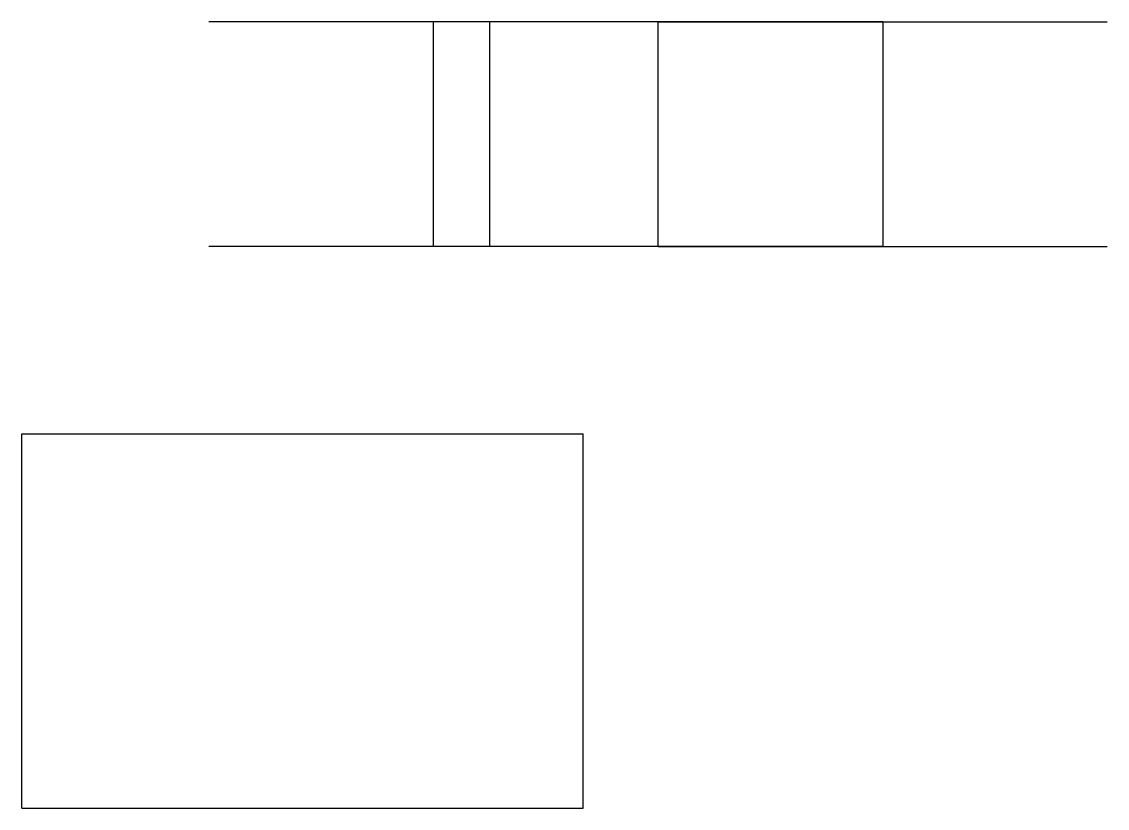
# Model space of a CAD drawing. Header units: millimetres. Extents: x 50 to 340, y -50 to 160.
import ezdxf

# ---------------------------------------------------------------- set-up
doc = ezdxf.new("R2010")
doc.units = ezdxf.units.MM
doc.layers.get('0').update_dxf_attribs({"true_color": 0xc2ced6})

msp = doc.modelspace()

# ---------------------------------------------------------------- linework, layer by layer
for p, q in [((220, 160, 240), (100, 160)), ((160, 100, 120), (160, 160, 120)), ((175, 160, 150), (175, 100, 150)), ((220, 160, 240), (340, 160)), ((220, 100, 240), (220, 160, 240)), ((280, 160, 120), (280, 100, 120)), ((220, 100, 240), (100, 100)), ((220, 100, 240), (340, 100)), ((50, 50), (50, 50, 75)), ((50, -50, 75), (50, 50, 75)), ((50, 50, 75), (200, 50, 75)), ((50, 50, 200), (50, 50, 75)), ((50, 50, 200), (200, 50, 200)), ((200, 50), (200, 50, 75)), ((200, -50, 75), (200, 50, 75)), ((200, 50, 200), (200, 50, 75)), ((50, -50), (50, -50, 75)), ((50, -50, 75), (200, -50, 75)), ((200, -50), (200, -50, 75))]:
    msp.add_line(p, q)
at = {"extrusion": (0, 1, -1.83697e-16)}
for centre in [(-220, 120, 160), (-220, 120, 100)]:
    msp.add_arc(centre, 60, 180, 0, dxfattribs=at)

doc.saveas('drawing.dxf')
